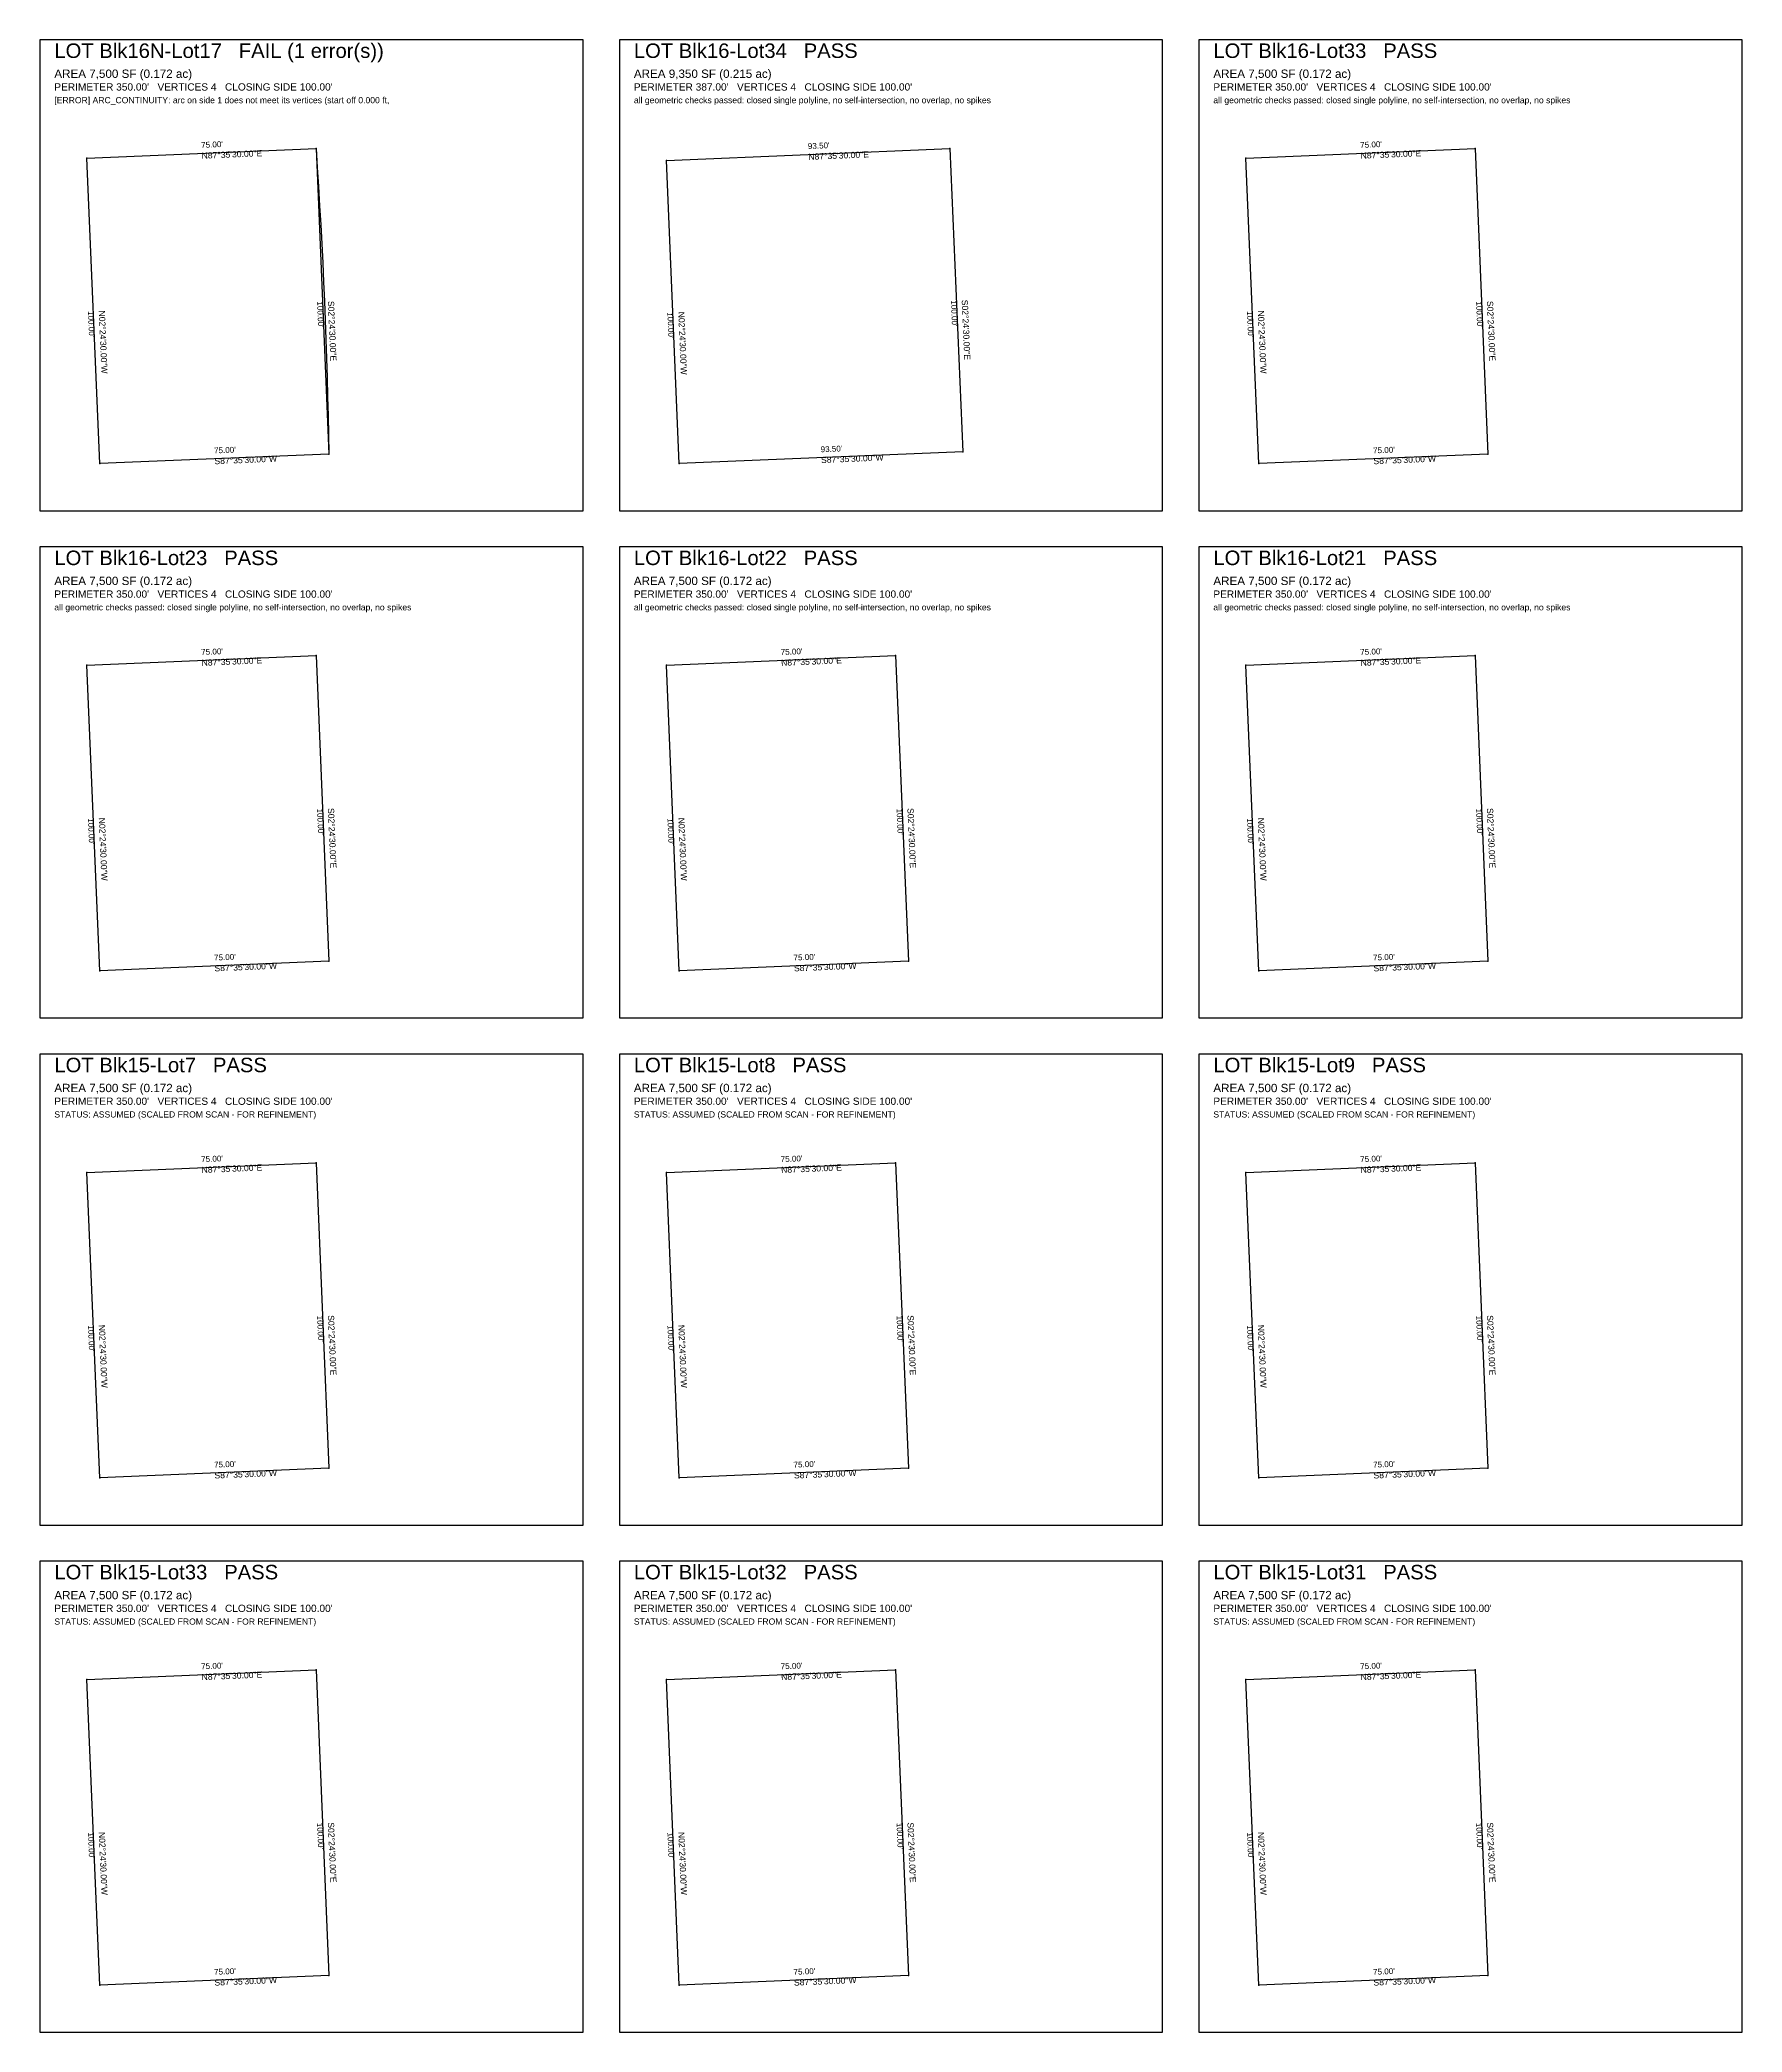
# Model space of a CAD drawing. Extents: x 0 to 3820, y -4480 to 260.
# Drawn here: x 2880 to 3820, y -2240 to -1140 of the extents above; entities that cross this region are included whole.
import ezdxf

# ---------------------------------------------------------------- set-up
doc = ezdxf.new("R2010")
doc.units = 0
doc.linetypes.add('ROT_2.41', pattern=[0])
doc.linetypes.add('ROT_272.41', pattern=[0])
for name, color, linetype in [('ERROR', 1, 'CONTINUOUS'), ('LOT_LINE_APPROX', 1, 'CONTINUOUS'), ('LOT_POLYLINE', 4, 'CONTINUOUS'), ('SHEET_FRAME', 8, 'CONTINUOUS'), ('SHEET_LABELS', 7, 'CONTINUOUS')]:
    doc.layers.add(name, color=color, linetype=linetype)
doc.styles.get("Standard").update_dxf_attribs({"font": 'Arial'})

msp = doc.modelspace()

# ---------------------------------------------------------------- linework, layer by layer
at = {"layer": 'ERROR'}
for p, q in [((3032.5094, -1200), (3032.5094, -1200)), ((3039.603, -1368.661), (3039.6038, -1368.6793))]:
    msp.add_line(p, q, dxfattribs=at)
at = {"layer": 'LOT_LINE_APPROX'}
for points in [[(2906, -1765.3207), (3032.5094, -1760), (3039.6038, -1928.6793), (2913.0943, -1934)], [(3226, -1765.3207), (3352.5094, -1760), (3359.6038, -1928.6793), (3233.0943, -1934)], [(3546, -1765.3207), (3672.5094, -1760), (3679.6038, -1928.6793), (3553.0943, -1934)], [(2906, -2045.3207), (3032.5094, -2040), (3039.6038, -2208.6793), (2913.0943, -2214)], [(3226, -2045.3207), (3352.5094, -2040), (3359.6038, -2208.6793), (3233.0943, -2214)], [(3546, -2045.3207), (3672.5094, -2040), (3679.6038, -2208.6793), (3553.0943, -2214)]]:
    msp.add_lwpolyline(points, close=True, dxfattribs=at)
at = {"layer": 'LOT_POLYLINE'}
for points in [[(2906, -1205.3207), (3032.5094, -1200), (3039.6038, -1368.6793), (2913.0943, -1374)], [(3226, -1206.5835), (3382.5344, -1200), (3389.5756, -1367.4165), (3233.0412, -1374)], [(3546, -1205.3207), (3672.5094, -1200), (3679.6038, -1368.6793), (3553.0943, -1374)], [(2906, -1485.3207), (3032.5094, -1480), (3039.6038, -1648.6793), (2913.0943, -1654)], [(3226, -1485.3207), (3352.5094, -1480), (3359.6038, -1648.6793), (3233.0943, -1654)], [(3546, -1485.3207), (3672.5094, -1480), (3679.6038, -1648.6793), (3553.0943, -1654)]]:
    msp.add_lwpolyline(points, close=True, dxfattribs=at)
msp.add_lwpolyline([(3032.5094, -1200), (3033.2048, -1210.5288), (3033.8666, -1221.0598), (3034.4949, -1231.5929), (3035.0895, -1242.1279), (3035.6505, -1252.6647), (3036.178, -1263.2033), (3036.6718, -1273.7435), (3037.132, -1284.2852), (3037.5586, -1294.8284), (3037.9515, -1305.3728), (3038.3109, -1315.9185), (3038.6366, -1326.4652), (3038.9286, -1337.0129), (3039.1871, -1347.5615), (3039.4119, -1358.1109), (3039.603, -1368.661)], dxfattribs=at)
at = {"layer": 'SHEET_FRAME'}
for p, q in [((3180, -1140), (2880, -1140)), ((2880, -1140), (2880, -1400)), ((3180, -1400), (3180, -1140)), ((3500, -1140), (3200, -1140)), ((3200, -1140), (3200, -1400)), ((3500, -1400), (3500, -1140)), ((3820, -1140), (3520, -1140)), ((3520, -1140), (3520, -1400)), ((3820, -1400), (3820, -1140)), ((2880, -1400), (3180, -1400)), ((3200, -1400), (3500, -1400)), ((3520, -1400), (3820, -1400)), ((3180, -1420), (2880, -1420)), ((2880, -1420), (2880, -1680)), ((3180, -1680), (3180, -1420)), ((3500, -1420), (3200, -1420)), ((3200, -1420), (3200, -1680)), ((3500, -1680), (3500, -1420)), ((3820, -1420), (3520, -1420)), ((3520, -1420), (3520, -1680)), ((3820, -1680), (3820, -1420)), ((2880, -1680), (3180, -1680)), ((3200, -1680), (3500, -1680)), ((3520, -1680), (3820, -1680)), ((3180, -1700), (2880, -1700)), ((2880, -1700), (2880, -1960)), ((3180, -1960), (3180, -1700)), ((3500, -1700), (3200, -1700)), ((3200, -1700), (3200, -1960)), ((3500, -1960), (3500, -1700)), ((3820, -1700), (3520, -1700)), ((3520, -1700), (3520, -1960)), ((3820, -1960), (3820, -1700)), ((2880, -1960), (3180, -1960)), ((3200, -1960), (3500, -1960)), ((3520, -1960), (3820, -1960)), ((3180, -1980), (2880, -1980)), ((2880, -1980), (2880, -2240)), ((3180, -2240), (3180, -1980)), ((3500, -1980), (3200, -1980)), ((3200, -1980), (3200, -2240)), ((3500, -2240), (3500, -1980)), ((3820, -1980), (3520, -1980)), ((3520, -1980), (3520, -2240)), ((3820, -2240), (3820, -1980)), ((2880, -2240), (3180, -2240)), ((3200, -2240), (3500, -2240)), ((3520, -2240), (3820, -2240))]:
    msp.add_line(p, q, dxfattribs=at)
at = {"layer": 'SHEET_LABELS'}
for p in [(2906, -1205.3207), (3032.5094, -1200), (3226, -1206.5835), (3382.5344, -1200), (3546, -1205.3207), (3672.5094, -1200), (2913.0943, -1374), (3039.6038, -1368.6793), (3233.0412, -1374), (3389.5756, -1367.4165), (3553.0943, -1374), (3679.6038, -1368.6793), (3032.5094, -1480), (3352.5094, -1480), (3672.5094, -1480), (2906, -1485.3207), (3226, -1485.3207), (3546, -1485.3207), (3039.6038, -1648.6793), (3359.6038, -1648.6793), (3679.6038, -1648.6793), (2913.0943, -1654), (3233.0943, -1654), (3553.0943, -1654), (3032.5094, -1760), (3352.5094, -1760), (3672.5094, -1760), (2906, -1765.3207), (3226, -1765.3207), (3546, -1765.3207), (2913.0943, -1934), (3039.6038, -1928.6793), (3233.0943, -1934), (3359.6038, -1928.6793), (3553.0943, -1934), (3679.6038, -1928.6793), (2906, -2045.3207), (3032.5094, -2040), (3226, -2045.3207), (3352.5094, -2040), (3546, -2045.3207), (3672.5094, -2040), (3039.6038, -2208.6793), (3359.6038, -2208.6793), (3679.6038, -2208.6793), (2913.0943, -2214), (3233.0943, -2214), (3553.0943, -2214)]:
    msp.add_point(p, dxfattribs=at)

# ---------------------------------------------------------------- texts
at = {"layer": 'ERROR'}
for s, height, p in [('LOT Blk16N-Lot17   FAIL (1 error(s))', 8, (2888, -1150)), ('[ERROR] ARC_CONTINUITY: arc on side 1 does not meet its vertices (start off 0.000 ft,', 3.4, (2888, -1175))]:
    msp.add_text(s, height=height, dxfattribs=at).set_placement(p)
at = {"layer": 'LOT_LINE_APPROX'}
for p in [(2888, -1735), (3208, -1735), (3528, -1735), (2888, -2015), (3208, -2015), (3528, -2015)]:
    msp.add_text('STATUS: ASSUMED (SCALED FROM SCAN - FOR REFINEMENT)', height=3.4, dxfattribs=at).set_placement(p)
at = {"layer": 'SHEET_LABELS'}
for s, height, p in [('LOT Blk16-Lot34   PASS', 8, (3208, -1150)), ('LOT Blk16-Lot33   PASS', 8, (3528, -1150)), ('AREA 7,500 SF (0.172 ac)', 4.6, (2888, -1161)), ("PERIMETER 350.00'   VERTICES 4   CLOSING SIDE 100.00'", 4, (2888, -1168)), ('AREA 9,350 SF (0.215 ac)', 4.6, (3208, -1161)), ("PERIMETER 387.00'   VERTICES 4   CLOSING SIDE 100.00'", 4, (3208, -1168)), ('AREA 7,500 SF (0.172 ac)', 4.6, (3528, -1161)), ("PERIMETER 350.00'   VERTICES 4   CLOSING SIDE 100.00'", 4, (3528, -1168)), ('all geometric checks passed: closed single polyline, no self-intersection, no overlap, no spikes', 3.4, (3208, -1175)), ('all geometric checks passed: closed single polyline, no self-intersection, no overlap, no spikes', 3.4, (3528, -1175)), ('LOT Blk16-Lot23   PASS', 8, (2888, -1430)), ('LOT Blk16-Lot22   PASS', 8, (3208, -1430)), ('LOT Blk16-Lot21   PASS', 8, (3528, -1430)), ('AREA 7,500 SF (0.172 ac)', 4.6, (2888, -1441)), ('AREA 7,500 SF (0.172 ac)', 4.6, (3208, -1441)), ('AREA 7,500 SF (0.172 ac)', 4.6, (3528, -1441)), ('all geometric checks passed: closed single polyline, no self-intersection, no overlap, no spikes', 3.4, (2888, -1455)), ("PERIMETER 350.00'   VERTICES 4   CLOSING SIDE 100.00'", 4, (2888, -1448)), ('all geometric checks passed: closed single polyline, no self-intersection, no overlap, no spikes', 3.4, (3208, -1455)), ("PERIMETER 350.00'   VERTICES 4   CLOSING SIDE 100.00'", 4, (3208, -1448)), ('all geometric checks passed: closed single polyline, no self-intersection, no overlap, no spikes', 3.4, (3528, -1455)), ("PERIMETER 350.00'   VERTICES 4   CLOSING SIDE 100.00'", 4, (3528, -1448)), ('LOT Blk15-Lot7   PASS', 8, (2888, -1710)), ('LOT Blk15-Lot8   PASS', 8, (3208, -1710)), ('LOT Blk15-Lot9   PASS', 8, (3528, -1710)), ('AREA 7,500 SF (0.172 ac)', 4.6, (2888, -1721)), ("PERIMETER 350.00'   VERTICES 4   CLOSING SIDE 100.00'", 4, (2888, -1728)), ('AREA 7,500 SF (0.172 ac)', 4.6, (3208, -1721)), ("PERIMETER 350.00'   VERTICES 4   CLOSING SIDE 100.00'", 4, (3208, -1728)), ('AREA 7,500 SF (0.172 ac)', 4.6, (3528, -1721)), ("PERIMETER 350.00'   VERTICES 4   CLOSING SIDE 100.00'", 4, (3528, -1728)), ('LOT Blk15-Lot33   PASS', 8, (2888, -1990)), ('LOT Blk15-Lot32   PASS', 8, (3208, -1990)), ('LOT Blk15-Lot31   PASS', 8, (3528, -1990)), ('AREA 7,500 SF (0.172 ac)', 4.6, (2888, -2001)), ('AREA 7,500 SF (0.172 ac)', 4.6, (3208, -2001)), ('AREA 7,500 SF (0.172 ac)', 4.6, (3528, -2001)), ("PERIMETER 350.00'   VERTICES 4   CLOSING SIDE 100.00'", 4, (2888, -2008)), ("PERIMETER 350.00'   VERTICES 4   CLOSING SIDE 100.00'", 4, (3208, -2008)), ("PERIMETER 350.00'   VERTICES 4   CLOSING SIDE 100.00'", 4, (3528, -2008))]:
    msp.add_text(s, height=height, dxfattribs=at).set_placement(p)
at = {"layer": 'SHEET_LABELS', "linetype": 'ROT_2.41'}
for s, height, p in [("75.00'", 3.2, (2969.1287, -1199.663)), ("93.50'", 3.2, (3304.1411, -1200.2944)), ("75.00'", 3.2, (3609.1287, -1199.663)), ('N87%%d35\'30.00"E', 3.4, (2969.3808, -1205.6577)), ('N87%%d35\'30.00"E', 3.4, (3304.3933, -1206.2891)), ('N87%%d35\'30.00"E', 3.4, (3609.3808, -1205.6577)), ("75.00'", 3.2, (2976.223, -1368.3423)), ('S87%%d35\'30.00"W', 3.4, (2976.4751, -1374.337)), ("93.50'", 3.2, (3311.1824, -1367.7109)), ('S87%%d35\'30.00"W', 3.4, (3311.4345, -1373.7056)), ("75.00'", 3.2, (3616.223, -1368.3423)), ('S87%%d35\'30.00"W', 3.4, (3616.4751, -1374.337)), ("75.00'", 3.2, (2969.1287, -1479.663)), ('N87%%d35\'30.00"E', 3.4, (2969.3808, -1485.6577)), ("75.00'", 3.2, (3289.1287, -1479.663)), ('N87%%d35\'30.00"E', 3.4, (3289.3808, -1485.6577)), ("75.00'", 3.2, (3609.1287, -1479.663)), ('N87%%d35\'30.00"E', 3.4, (3609.3808, -1485.6577)), ("75.00'", 3.2, (2976.223, -1648.3423)), ('S87%%d35\'30.00"W', 3.4, (2976.4751, -1654.337)), ("75.00'", 3.2, (3296.223, -1648.3423)), ('S87%%d35\'30.00"W', 3.4, (3296.4751, -1654.337)), ("75.00'", 3.2, (3616.223, -1648.3423)), ('S87%%d35\'30.00"W', 3.4, (3616.4751, -1654.337)), ("75.00'", 3.2, (2969.1287, -1759.663)), ("75.00'", 3.2, (3289.1287, -1759.663)), ("75.00'", 3.2, (3609.1287, -1759.663)), ('N87%%d35\'30.00"E', 3.4, (2969.3808, -1765.6577)), ('N87%%d35\'30.00"E', 3.4, (3289.3808, -1765.6577)), ('N87%%d35\'30.00"E', 3.4, (3609.3808, -1765.6577)), ("75.00'", 3.2, (2976.223, -1928.3423)), ("75.00'", 3.2, (3296.223, -1928.3423)), ("75.00'", 3.2, (3616.223, -1928.3423)), ('S87%%d35\'30.00"W', 3.4, (2976.4751, -1934.337)), ('S87%%d35\'30.00"W', 3.4, (3296.4751, -1934.337)), ('S87%%d35\'30.00"W', 3.4, (3616.4751, -1934.337)), ("75.00'", 3.2, (2969.1287, -2039.663)), ('N87%%d35\'30.00"E', 3.4, (2969.3808, -2045.6577)), ("75.00'", 3.2, (3289.1287, -2039.663)), ('N87%%d35\'30.00"E', 3.4, (3289.3808, -2045.6577)), ("75.00'", 3.2, (3609.1287, -2039.663)), ('N87%%d35\'30.00"E', 3.4, (3609.3808, -2045.6577)), ("75.00'", 3.2, (2976.223, -2208.3423)), ('S87%%d35\'30.00"W', 3.4, (2976.4751, -2214.337)), ("75.00'", 3.2, (3296.223, -2208.3423)), ('S87%%d35\'30.00"W', 3.4, (3296.4751, -2214.337)), ("75.00'", 3.2, (3616.223, -2208.3423)), ('S87%%d35\'30.00"W', 3.4, (3616.4751, -2214.337))]:
    msp.add_text(s, height=height, rotation=2.41, dxfattribs=at).set_placement(p)
at = {"layer": 'SHEET_LABELS', "linetype": 'ROT_272.41'}
for s, height, p in [("100.00'", 3.2, (3033.0593, -1284.4657)), ('S02%%d24\'30.00"E', 3.4, (3039.054, -1284.2136)), ("100.00'", 3.2, (3383.0576, -1283.8343)), ('S02%%d24\'30.00"E', 3.4, (3389.0523, -1283.5822)), ("100.00'", 3.2, (3673.0593, -1284.4657)), ('S02%%d24\'30.00"E', 3.4, (3679.054, -1284.2136)), ("100.00'", 3.2, (2906.5498, -1289.7864)), ('N02%%d24\'30.00"W', 3.4, (2912.5445, -1289.5343)), ("100.00'", 3.2, (3226.5233, -1290.4178)), ('N02%%d24\'30.00"W', 3.4, (3232.518, -1290.1657)), ("100.00'", 3.2, (3546.5498, -1289.7864)), ('N02%%d24\'30.00"W', 3.4, (3552.5445, -1289.5343)), ("100.00'", 3.2, (2906.5498, -1569.7864)), ('N02%%d24\'30.00"W', 3.4, (2912.5445, -1569.5343)), ("100.00'", 3.2, (3033.0593, -1564.4657)), ('S02%%d24\'30.00"E', 3.4, (3039.054, -1564.2136)), ("100.00'", 3.2, (3226.5498, -1569.7864)), ('N02%%d24\'30.00"W', 3.4, (3232.5445, -1569.5343)), ("100.00'", 3.2, (3353.0593, -1564.4657)), ('S02%%d24\'30.00"E', 3.4, (3359.054, -1564.2136)), ("100.00'", 3.2, (3546.5498, -1569.7864)), ('N02%%d24\'30.00"W', 3.4, (3552.5445, -1569.5343)), ("100.00'", 3.2, (3673.0593, -1564.4657)), ('S02%%d24\'30.00"E', 3.4, (3679.054, -1564.2136)), ("100.00'", 3.2, (3033.0593, -1844.4657)), ('S02%%d24\'30.00"E', 3.4, (3039.054, -1844.2136)), ("100.00'", 3.2, (3353.0593, -1844.4657)), ('S02%%d24\'30.00"E', 3.4, (3359.054, -1844.2136)), ("100.00'", 3.2, (3673.0593, -1844.4657)), ('S02%%d24\'30.00"E', 3.4, (3679.054, -1844.2136)), ("100.00'", 3.2, (2906.5498, -1849.7864)), ('N02%%d24\'30.00"W', 3.4, (2912.5445, -1849.5343)), ("100.00'", 3.2, (3226.5498, -1849.7864)), ('N02%%d24\'30.00"W', 3.4, (3232.5445, -1849.5343)), ("100.00'", 3.2, (3546.5498, -1849.7864)), ('N02%%d24\'30.00"W', 3.4, (3552.5445, -1849.5343)), ("100.00'", 3.2, (2906.5498, -2129.7864)), ('N02%%d24\'30.00"W', 3.4, (2912.5445, -2129.5343)), ("100.00'", 3.2, (3033.0593, -2124.4657)), ('S02%%d24\'30.00"E', 3.4, (3039.054, -2124.2136)), ("100.00'", 3.2, (3226.5498, -2129.7864)), ('N02%%d24\'30.00"W', 3.4, (3232.5445, -2129.5343)), ("100.00'", 3.2, (3353.0593, -2124.4657)), ('S02%%d24\'30.00"E', 3.4, (3359.054, -2124.2136)), ("100.00'", 3.2, (3546.5498, -2129.7864)), ('N02%%d24\'30.00"W', 3.4, (3552.5445, -2129.5343)), ("100.00'", 3.2, (3673.0593, -2124.4657)), ('S02%%d24\'30.00"E', 3.4, (3679.054, -2124.2136))]:
    msp.add_text(s, height=height, rotation=272.41, dxfattribs=at).set_placement(p)

doc.saveas('drawing.dxf')
